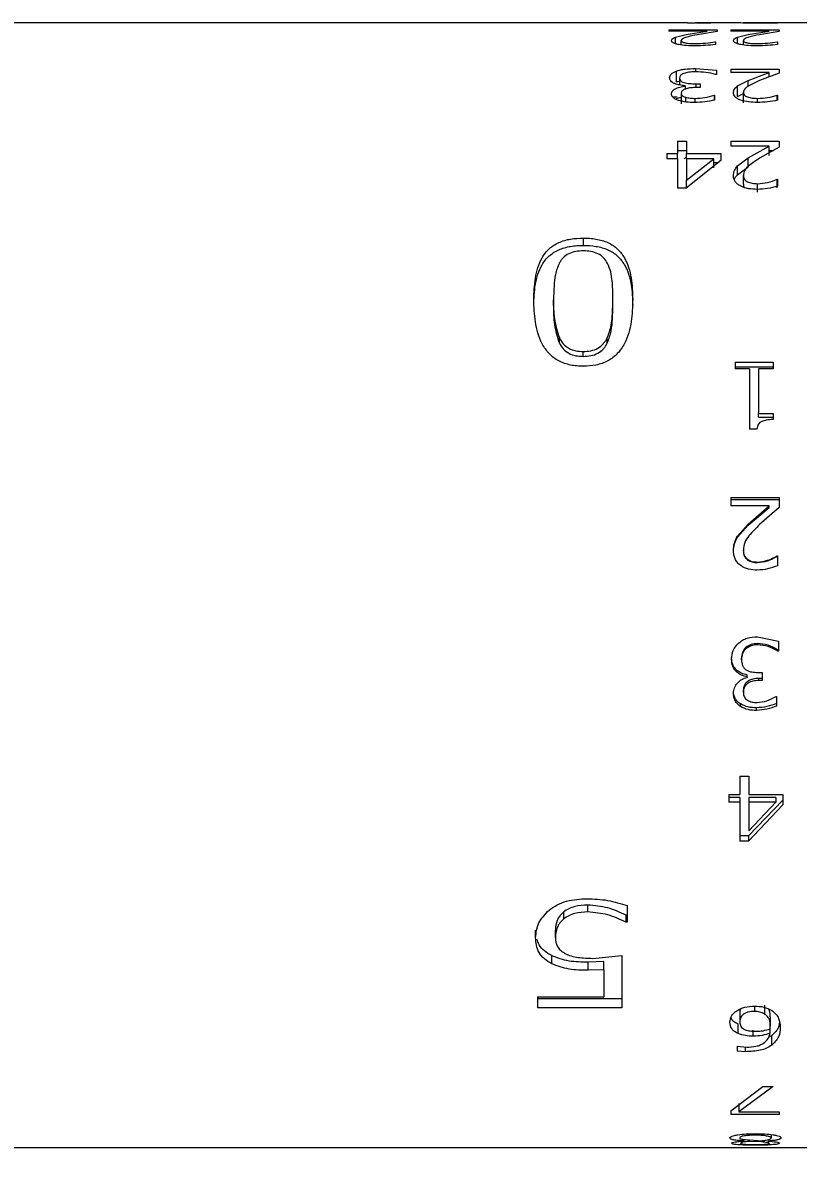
# Model space of a CAD drawing. Header units: inches. Extents: x 0.1 to 10.9, y 0 to 8.5.
# Drawn here: x 8.4723 to 8.7342, y 2.5243 to 2.909 of the extents above; entities that cross this region are included whole.
import ezdxf

# ---------------------------------------------------------------- set-up
doc = ezdxf.new("R2010")
doc.units = ezdxf.units.IN
doc.header["$MEASUREMENT"] = 0
doc.styles.add('SLDTEXTSTYLE0', font='TXT', dxfattribs={"width": 0.75})
doc.dimstyles.new('SLDDIMSTYLE5', dxfattribs={"dimtxt": 0.083333, "dimasz": 0.125, "dimexe": 0, "dimexo": 0.0625, "dimgap": 0.020833, "dimtad": 0, "dimtih": 1, "dimtoh": 1, "dimlfac": 1.25, "dimrnd": 1e-09, "dimzin": 12, "dimdsep": 46, "dimtxsty": 'SLDTEXTSTYLE0', "dimsah": 1, "dimcen": 0, "dimadec": 0, "dimazin": 3, "dimtfac": 1, "dimtofl": 0, "dimtmove": 0, "dimatfit": 3, "dimfxl": 1, "dimfrac": 2, "dimtolj": 1, "dimtzin": 12, "dimarcsym": 0})

# ---------------------------------------------------------------- blocks, each defined once
blk = doc.blocks.new('_D_12')
at = {"color": 7, "linetype": 'Continuous', "lineweight": 0}
for p, q in [((9.74816, 2.64268), (9.24561, 2.14012)), ((9.24561, 2.14012), (9.09561, 2.14012))]:
    blk.add_line(p, q, dxfattribs=at)
blk.add_solid([(9.74816, 2.64268), (9.64563, 2.56843), (9.67392, 2.54015)], dxfattribs=at)
at = {"color": 7, "linetype": 'Continuous', "lineweight": 0, "char_height": 0.0833333, "attachment_point": 1, "style": 'SLDTEXTSTYLE0'}
for s, insert in [('LOCKING SCREW', (8.1774, 2.18131, 0.00315)), ('1/16in [1.5mm] HEX', (8.06752, 2.0489, 0.00315))]:
    blk.add_mtext(s, dxfattribs=dict(at, insert=insert))

msp = doc.modelspace()

# ---------------------------------------------------------------- linework, layer by layer
at = {"color": 7, "linetype": 'Continuous', "lineweight": 0}
for p, q in [((8.6968, 2.909), (8.40405, 2.909)), ((8.6968, 2.909), (8.6968, 2.90889)), ((8.69926, 2.90889), (8.6968, 2.90889)), ((8.71233, 2.909), (8.69984, 2.909)), ((8.69984, 2.909), (8.7047, 2.909)), ((8.69984, 2.909), (8.69984, 2.909)), ((8.7047, 2.909), (8.7047, 2.90898)), ((8.74005, 2.909), (8.71562, 2.909)), ((8.72702, 2.90899), (8.72718, 2.90899)), ((8.72718, 2.90899), (8.72718, 2.90892)), ((8.69043, 2.90663), (8.70683, 2.90663)), ((8.69043, 2.90663), (8.69043, 2.90618)), ((8.70344, 2.90618), (8.69043, 2.90618)), ((8.69273, 2.90412), (8.69632, 2.90501)), ((8.69273, 2.9019), (8.69273, 2.90412)), ((8.69632, 2.90501), (8.70344, 2.90618)), ((8.70683, 2.90608), (8.70016, 2.90497)), ((8.70683, 2.90663), (8.70683, 2.90608)), ((8.71139, 2.90663), (8.72779, 2.90663)), ((8.71139, 2.90663), (8.71139, 2.90618)), ((8.7244, 2.90618), (8.71139, 2.90618)), ((8.71369, 2.90412), (8.71728, 2.90501)), ((8.71369, 2.9019), (8.71369, 2.90412)), ((8.71728, 2.90501), (8.7244, 2.90618)), ((8.72779, 2.90608), (8.72112, 2.90497)), ((8.72779, 2.90663), (8.72779, 2.90608)), ((8.69468, 2.90152), (8.69468, 2.903)), ((8.70606, 2.90252), (8.70622, 2.90252)), ((8.70622, 2.90252), (8.70622, 2.90162)), ((8.71564, 2.90152), (8.71564, 2.903)), ((8.72702, 2.90252), (8.72718, 2.90252)), ((8.72718, 2.90252), (8.72718, 2.90162)), ((8.693, 2.89266), (8.693, 2.889)), ((8.69943, 2.89354), (8.70653, 2.89294)), ((8.69943, 2.89354), (8.69943, 2.8924)), ((8.70653, 2.89294), (8.70653, 2.89157)), ((8.71139, 2.8933), (8.72779, 2.8933)), ((8.71139, 2.8933), (8.71139, 2.8922)), ((8.72779, 2.8933), (8.72779, 2.89195)), ((8.693, 2.889), (8.69432, 2.88939)), ((8.69407, 2.89031), (8.69407, 2.88799)), ((8.70653, 2.89157), (8.70628, 2.89157)), ((8.7244, 2.8922), (8.71139, 2.8922)), ((8.71369, 2.88766), (8.71728, 2.88953)), ((8.71728, 2.88953), (8.7244, 2.8922)), ((8.72779, 2.89195), (8.72112, 2.88944)), ((8.7244, 2.89067), (8.7244, 2.8922)), ((8.69468, 2.88516), (8.69468, 2.88166)), ((8.69596, 2.88772), (8.69596, 2.88761)), ((8.69596, 2.88761), (8.69596, 2.88645)), ((8.69961, 2.88839), (8.70106, 2.88839)), ((8.69961, 2.88839), (8.69961, 2.88711)), ((8.70106, 2.88713), (8.69995, 2.88713)), ((8.70106, 2.88839), (8.70106, 2.88713)), ((8.71369, 2.88411), (8.71369, 2.88766)), ((8.71369, 2.88411), (8.71594, 2.88526)), ((8.71564, 2.88193), (8.71564, 2.88544)), ((8.69175, 2.88399), (8.69328, 2.88399)), ((8.69607, 2.88384), (8.69607, 2.88227)), ((8.69931, 2.88346), (8.69931, 2.88213)), ((8.70576, 2.88452), (8.70592, 2.88452)), ((8.70576, 2.88452), (8.70576, 2.88282)), ((8.70592, 2.88452), (8.70592, 2.88285)), ((8.7204, 2.88211), (8.7204, 2.88346)), ((8.72702, 2.88452), (8.72718, 2.88452)), ((8.72702, 2.88281), (8.72702, 2.88452)), ((8.72718, 2.88452), (8.72718, 2.88284)), ((8.69346, 2.86902), (8.6965, 2.86902)), ((8.69346, 2.86902), (8.69346, 2.86483)), ((8.69346, 2.86586), (8.6965, 2.86586)), ((8.6965, 2.86902), (8.6965, 2.86483)), ((8.71139, 2.86902), (8.72779, 2.86902)), ((8.71139, 2.86902), (8.71139, 2.86733)), ((8.7244, 2.86733), (8.71139, 2.86733)), ((8.71728, 2.86333), (8.7244, 2.86733)), ((8.72779, 2.86695), (8.72112, 2.86321)), ((8.7244, 2.8642), (8.7244, 2.86733)), ((8.7244, 2.86586), (8.72586, 2.86586)), ((8.72779, 2.86902), (8.72779, 2.86695)), ((8.68982, 2.86483), (8.69346, 2.86483)), ((8.68982, 2.86483), (8.68982, 2.86306)), ((8.69346, 2.86306), (8.68982, 2.86306)), ((8.69346, 2.86306), (8.69346, 2.86483)), ((8.69346, 2.86306), (8.69346, 2.85314)), ((8.69567, 2.86317), (8.6965, 2.86363)), ((8.70805, 2.86241), (8.69637, 2.85314)), ((8.6965, 2.86483), (8.70805, 2.86483)), ((8.6965, 2.86306), (8.6965, 2.86483)), ((8.6965, 2.85586), (8.70569, 2.86306)), ((8.70569, 2.86306), (8.6965, 2.86306)), ((8.6965, 2.86306), (8.6965, 2.85586)), ((8.70569, 2.86003), (8.70569, 2.86306)), ((8.70805, 2.86483), (8.70805, 2.86241)), ((8.71369, 2.86061), (8.71728, 2.86333)), ((8.71728, 2.8603), (8.71728, 2.86333)), ((8.70569, 2.86176), (8.70722, 2.86176)), ((8.71369, 2.85763), (8.71369, 2.86061)), ((8.71369, 2.85763), (8.71728, 2.8603)), ((8.6965, 2.85297), (8.6965, 2.85586)), ((8.71564, 2.85451), (8.71564, 2.85742)), ((8.7204, 2.85178), (8.7204, 2.85463)), ((8.72702, 2.85612), (8.72718, 2.85612)), ((8.72702, 2.85323), (8.72702, 2.85612)), ((8.72718, 2.85612), (8.72718, 2.85376)), ((8.69637, 2.85314), (8.69346, 2.85314)), ((8.66158, 2.83627), (8.66158, 2.8338)), ((8.65155, 2.8134), (8.65155, 2.81543)), ((8.6716, 2.81345), (8.6716, 2.81548)), ((8.65351, 2.80074), (8.65351, 2.8025)), ((8.6697, 2.80079), (8.6697, 2.80255)), ((8.66158, 2.79629), (8.66158, 2.79796)), ((8.71291, 2.7943), (8.72567, 2.7943)), ((8.71291, 2.7943), (8.71291, 2.79206)), ((8.71291, 2.79271), (8.72567, 2.79271)), ((8.72567, 2.7943), (8.72567, 2.79206)), ((8.71777, 2.79206), (8.71291, 2.79206)), ((8.71777, 2.79206), (8.71777, 2.77172)), ((8.7208, 2.79206), (8.7208, 2.77695)), ((8.72567, 2.79206), (8.7208, 2.79206)), ((8.7208, 2.77695), (8.72567, 2.77695)), ((8.7208, 2.77573), (8.7208, 2.77695)), ((8.7208, 2.77573), (8.72567, 2.77573)), ((8.72567, 2.77695), (8.72567, 2.77492)), ((8.72022, 2.77172), (8.71777, 2.77172)), ((8.71139, 2.74855), (8.72779, 2.74855)), ((8.71139, 2.74855), (8.71139, 2.74584)), ((8.71139, 2.74793), (8.72779, 2.74793)), ((8.72779, 2.74855), (8.72779, 2.74524)), ((8.7244, 2.74584), (8.71139, 2.74584)), ((8.71728, 2.73963), (8.7244, 2.74584)), ((8.71728, 2.7392), (8.7244, 2.74528)), ((8.72779, 2.74524), (8.72112, 2.73944)), ((8.7244, 2.74528), (8.7244, 2.74584)), ((8.71369, 2.73552), (8.71728, 2.73963)), ((8.71369, 2.73517), (8.71728, 2.7392)), ((8.71728, 2.7392), (8.71728, 2.73963)), ((8.71369, 2.73517), (8.71369, 2.73552)), ((8.71564, 2.73056), (8.71564, 2.73081)), ((8.72702, 2.72892), (8.72718, 2.72892)), ((8.72702, 2.72871), (8.72702, 2.72892)), ((8.72702, 2.72871), (8.72718, 2.72871)), ((8.72718, 2.72892), (8.72718, 2.72555)), ((8.7204, 2.72663), (8.7204, 2.72679)), ((8.72039, 2.70155), (8.72749, 2.70005)), ((8.71649, 2.6975), (8.71649, 2.69795)), ((8.72048, 2.69883), (8.72048, 2.69925)), ((8.72749, 2.69718), (8.72725, 2.69718)), ((8.72725, 2.69671), (8.72725, 2.69718)), ((8.72749, 2.69671), (8.72725, 2.69671)), ((8.72749, 2.70005), (8.72749, 2.69671)), ((8.71503, 2.69379), (8.71503, 2.69432)), ((8.71346, 2.68959), (8.71346, 2.6902)), ((8.71693, 2.68804), (8.71693, 2.6887)), ((8.72057, 2.68949), (8.72202, 2.68949)), ((8.72202, 2.68949), (8.72202, 2.68679)), ((8.71693, 2.68804), (8.71693, 2.68782)), ((8.72202, 2.68747), (8.72091, 2.68747)), ((8.72091, 2.68679), (8.72091, 2.68747)), ((8.72202, 2.68679), (8.72091, 2.68679)), ((8.71564, 2.68271), (8.71564, 2.68348)), ((8.72672, 2.68142), (8.72688, 2.68142)), ((8.72688, 2.68142), (8.72688, 2.67814)), ((8.71465, 2.67801), (8.71465, 2.67888)), ((8.72014, 2.67667), (8.72014, 2.67756)), ((8.71443, 2.65447), (8.71746, 2.65447)), ((8.71443, 2.65447), (8.71443, 2.64823)), ((8.71746, 2.65447), (8.71746, 2.64823)), ((8.71078, 2.64823), (8.71443, 2.64823)), ((8.71078, 2.64823), (8.71078, 2.6457)), ((8.71443, 2.64724), (8.71078, 2.64724)), ((8.71443, 2.64724), (8.71443, 2.6457)), ((8.71746, 2.64823), (8.72901, 2.64823)), ((8.72665, 2.64724), (8.71746, 2.64724)), ((8.71746, 2.64724), (8.71746, 2.6457)), ((8.72665, 2.64724), (8.72665, 2.6457)), ((8.72901, 2.64823), (8.72901, 2.64479)), ((8.71443, 2.6457), (8.71078, 2.6457)), ((8.71443, 2.6457), (8.71443, 2.63247)), ((8.72901, 2.64635), (8.71733, 2.6343)), ((8.72901, 2.64479), (8.71733, 2.63247)), ((8.72665, 2.6457), (8.71746, 2.6457)), ((8.71746, 2.63594), (8.72665, 2.6457)), ((8.71746, 2.6457), (8.71746, 2.63594)), ((8.71733, 2.6343), (8.71443, 2.6343)), ((8.71733, 2.63247), (8.71443, 2.63247)), ((8.71733, 2.6343), (8.71733, 2.63247)), ((8.65498, 2.6062), (8.65498, 2.60857)), ((8.66309, 2.60857), (8.66309, 2.61089)), ((8.67646, 2.61072), (8.67646, 2.60514)), ((8.67646, 2.60753), (8.67602, 2.60753)), ((8.67602, 2.60514), (8.67602, 2.60753)), ((8.67646, 2.60514), (8.67602, 2.60514)), ((8.64548, 2.59992), (8.64548, 2.60243)), ((8.65216, 2.59996), (8.65216, 2.60247)), ((8.65092, 2.59107), (8.65092, 2.59376)), ((8.66473, 2.5929), (8.67464, 2.59381)), ((8.67464, 2.59381), (8.67464, 2.5762)), ((8.66857, 2.59178), (8.66319, 2.5916)), ((8.66319, 2.58886), (8.66319, 2.5916)), ((8.66857, 2.58905), (8.66319, 2.58886)), ((8.66857, 2.58905), (8.66857, 2.59178)), ((8.66857, 2.58905), (8.66857, 2.57986)), ((8.64608, 2.57986), (8.66857, 2.57986)), ((8.64608, 2.57986), (8.64608, 2.5762)), ((8.67464, 2.5792), (8.64608, 2.5792)), ((8.67464, 2.5762), (8.64608, 2.5762)), ((8.71443, 2.5745), (8.71443, 2.5714)), ((8.71938, 2.57676), (8.71938, 2.57497)), ((8.72281, 2.57712), (8.72281, 2.57407)), ((8.71392, 2.56748), (8.71392, 2.57067)), ((8.72469, 2.56907), (8.72475, 2.57002)), ((8.72475, 2.57315), (8.72475, 2.57002)), ((8.71899, 2.56661), (8.71899, 2.5686)), ((8.72524, 2.56683), (8.72418, 2.56624)), ((8.72467, 2.56764), (8.72467, 2.56907)), ((8.72524, 2.56356), (8.72524, 2.56683)), ((8.71351, 2.56323), (8.71367, 2.56323)), ((8.71351, 2.56323), (8.71351, 2.56155)), ((8.71367, 2.56323), (8.71685, 2.56289)), ((8.7164, 2.56135), (8.71351, 2.56155)), ((8.71139, 2.54139), (8.72221, 2.54963)), ((8.72567, 2.54963), (8.71409, 2.54107)), ((8.72221, 2.54963), (8.72567, 2.54963)), ((8.71409, 2.5439), (8.71409, 2.54107)), ((8.71139, 2.54139), (8.71139, 2.54013)), ((8.72779, 2.54013), (8.71139, 2.54013)), ((8.71409, 2.54107), (8.72779, 2.54107)), ((8.72779, 2.54107), (8.72779, 2.54013)), ((8.7158, 2.53119), (8.7158, 2.53118)), ((8.7177, 2.53153), (8.72185, 2.53129)), ((8.72178, 2.53085), (8.71782, 2.53106)), ((8.72392, 2.53117), (8.72392, 2.53116)), ((8.72506, 2.53336), (8.72506, 2.53217)), ((8.40405, 2.529), (8.74005, 2.529))]:
    msp.add_line(p, q, dxfattribs=at)
at = {"color": 8, "linetype": 'Continuous', "lineweight": 0}
for p, q in [((8.71728, 2.88754), (8.71728, 2.88953)), ((8.7164, 2.56135), (8.7164, 2.56294))]:
    msp.add_line(p, q, dxfattribs=at)
at = {"color": 7, "linetype": 'Continuous', "lineweight": 0}
for points, knots in [([(8.70087, 2.90896), (8.70063, 2.90896), (8.70017, 2.90896), (8.69964, 2.90894), (8.69936, 2.90892), (8.69929, 2.9089), (8.69926, 2.90889)], [0, 0, 0, 0, 0.2697697, 0.4996988, 0.7214626, 1, 1, 1, 1]), ([(8.7047, 2.90898), (8.70393, 2.90898), (8.70262, 2.90898), (8.70139, 2.90897), (8.70087, 2.90896)], [0, 0, 0, 0, 0.586254, 1, 1, 1, 1]), ([(8.72032, 2.90887), (8.71933, 2.90888), (8.71737, 2.90888), (8.71506, 2.90891), (8.71362, 2.90895), (8.71283, 2.90897), (8.71237, 2.90899), (8.71232, 2.909), (8.7123, 2.909)], [0, 0, 0, 0, 0.2502252, 0.4994744, 0.6269322, 0.7496877, 0.8712984, 1, 1, 1, 1]), ([(8.71564, 2.909), (8.71569, 2.909), (8.71577, 2.90899), (8.71639, 2.90898), (8.71703, 2.90897), (8.7178, 2.90896), (8.71892, 2.90895), (8.71981, 2.90895), (8.7204, 2.90895)], [0, 0, 0, 0, 0.249421, 0.372272, 0.499385, 0.621869, 0.74984, 1, 1, 1, 1]), ([(8.72718, 2.90892), (8.72608, 2.90891), (8.72386, 2.90888), (8.7215, 2.90888), (8.72032, 2.90887)], [0, 0, 0, 0, 0.500032, 1, 1, 1, 1]), ([(8.7204, 2.90895), (8.72157, 2.90896), (8.72393, 2.90896), (8.72599, 2.90898), (8.72702, 2.90899)], [0, 0, 0, 0, 0.4997574, 1, 1, 1, 1]), ([(8.69134, 2.90297), (8.69139, 2.90318), (8.69148, 2.90361), (8.69232, 2.90395), (8.69273, 2.90412)], [0, 0, 0, 0, 0.499617, 1, 1, 1, 1]), ([(8.70016, 2.90497), (8.6989, 2.90471), (8.69703, 2.90432), (8.69496, 2.90365), (8.69477, 2.90322), (8.69468, 2.903)], [0, 0, 0, 0, 0.501076, 0.750863, 1, 1, 1, 1]), ([(8.7123, 2.90297), (8.71235, 2.90318), (8.71244, 2.90361), (8.71328, 2.90395), (8.71369, 2.90412)], [0, 0, 0, 0, 0.499617, 1, 1, 1, 1]), ([(8.72112, 2.90497), (8.71987, 2.90471), (8.71799, 2.90432), (8.71593, 2.90365), (8.71574, 2.90322), (8.71564, 2.903)], [0, 0, 0, 0, 0.501076, 0.750863, 1, 1, 1, 1]), ([(8.69935, 2.9012), (8.69837, 2.90121), (8.69641, 2.90124), (8.6941, 2.90153), (8.69265, 2.9019), (8.69187, 2.90223), (8.69141, 2.9026), (8.69136, 2.90285), (8.69134, 2.90297)], [0, 0, 0, 0, 0.250225, 0.499474, 0.626932, 0.749688, 0.871298, 1, 1, 1, 1]), ([(8.69468, 2.903), (8.69473, 2.90285), (8.6948, 2.90263), (8.69543, 2.90236), (8.69607, 2.9022), (8.69683, 2.90208), (8.69795, 2.90198), (8.69885, 2.90196), (8.69943, 2.90196)], [0, 0, 0, 0, 0.249421, 0.372272, 0.499385, 0.621869, 0.74984, 1, 1, 1, 1]), ([(8.70622, 2.90162), (8.70511, 2.9015), (8.7029, 2.90127), (8.70054, 2.90122), (8.69935, 2.9012)], [0, 0, 0, 0, 0.500032, 1, 1, 1, 1]), ([(8.69943, 2.90196), (8.70061, 2.90199), (8.70297, 2.90206), (8.70503, 2.90236), (8.70606, 2.90252)], [0, 0, 0, 0, 0.4997574, 1, 1, 1, 1]), ([(8.72032, 2.9012), (8.71933, 2.90121), (8.71737, 2.90124), (8.71506, 2.90153), (8.71362, 2.9019), (8.71283, 2.90223), (8.71237, 2.9026), (8.71232, 2.90285), (8.7123, 2.90297)], [0, 0, 0, 0, 0.250225, 0.499474, 0.626932, 0.749688, 0.871298, 1, 1, 1, 1]), ([(8.71564, 2.903), (8.71569, 2.90285), (8.71577, 2.90263), (8.71639, 2.90236), (8.71703, 2.9022), (8.7178, 2.90208), (8.71892, 2.90198), (8.71981, 2.90196), (8.7204, 2.90196)], [0, 0, 0, 0, 0.2494209, 0.3722717, 0.4993849, 0.6218691, 0.7498395, 1, 1, 1, 1]), ([(8.72718, 2.90162), (8.72608, 2.9015), (8.72386, 2.90127), (8.7215, 2.90122), (8.72032, 2.9012)], [0, 0, 0, 0, 0.500032, 1, 1, 1, 1]), ([(8.7204, 2.90196), (8.72157, 2.90199), (8.72393, 2.90206), (8.72599, 2.90236), (8.72702, 2.90252)], [0, 0, 0, 0, 0.499757, 1, 1, 1, 1]), ([(8.69073, 2.8904), (8.69082, 2.89083), (8.691, 2.89171), (8.69233, 2.89234), (8.693, 2.89266)], [0, 0, 0, 0, 0.50013, 1, 1, 1, 1]), ([(8.693, 2.89266), (8.69345, 2.89281), (8.69435, 2.8931), (8.69652, 2.89346), (8.69826, 2.89351), (8.69943, 2.89354)], [0, 0, 0, 0, 0.250187, 0.500448, 1, 1, 1, 1]), ([(8.6925, 2.88843), (8.69221, 2.88857), (8.69164, 2.88884), (8.69085, 2.8895), (8.69078, 2.89004), (8.69073, 2.8904)], [0, 0, 0, 0, 0.257452, 0.500796, 1, 1, 1, 1]), ([(8.69553, 2.89189), (8.69528, 2.89178), (8.69482, 2.89157), (8.69416, 2.89105), (8.69411, 2.89061), (8.69407, 2.89031)], [0, 0, 0, 0, 0.265543, 0.500692, 1, 1, 1, 1]), ([(8.69407, 2.89031), (8.69411, 2.89002), (8.69417, 2.88959), (8.69485, 2.88907), (8.69536, 2.88888), (8.69562, 2.88878)], [0, 0, 0, 0, 0.499616, 0.744062, 1, 1, 1, 1]), ([(8.69952, 2.89244), (8.69875, 2.89242), (8.6973, 2.89238), (8.69609, 2.89205), (8.69553, 2.89189)], [0, 0, 0, 0, 0.5311832, 1, 1, 1, 1]), ([(8.69562, 2.88878), (8.69592, 2.8887), (8.69652, 2.88855), (8.69788, 2.88842), (8.69892, 2.8884), (8.69961, 2.88839)], [0, 0, 0, 0, 0.252086, 0.499724, 1, 1, 1, 1]), ([(8.70628, 2.89157), (8.70522, 2.89181), (8.70311, 2.8923), (8.70071, 2.8924), (8.69952, 2.89244)], [0, 0, 0, 0, 0.506063, 1, 1, 1, 1]), ([(8.72112, 2.88944), (8.71987, 2.88889), (8.71799, 2.88808), (8.71593, 2.88671), (8.71574, 2.88586), (8.71564, 2.88544)], [0, 0, 0, 0, 0.5010759, 0.7508625, 1, 1, 1, 1]), ([(8.69134, 2.88502), (8.6914, 2.88534), (8.69153, 2.88596), (8.69263, 2.88674), (8.69411, 2.88734), (8.69535, 2.88752), (8.69596, 2.88761)], [0, 0, 0, 0, 0.249905, 0.499756, 0.750049, 1, 1, 1, 1]), ([(8.69369, 2.88278), (8.69333, 2.88292), (8.69263, 2.88319), (8.69186, 2.88375), (8.6914, 2.88437), (8.69136, 2.88481), (8.69134, 2.88502)], [0, 0, 0, 0, 0.253955, 0.499903, 0.749753, 1, 1, 1, 1]), ([(8.69596, 2.88772), (8.69531, 2.88779), (8.69406, 2.88793), (8.69301, 2.88827), (8.6925, 2.88843)], [0, 0, 0, 0, 0.518285, 1, 1, 1, 1]), ([(8.69995, 2.88713), (8.69927, 2.88711), (8.698, 2.88708), (8.6965, 2.8868), (8.69556, 2.88643), (8.69503, 2.88606), (8.69474, 2.88563), (8.6947, 2.88533), (8.69468, 2.88516)], [0, 0, 0, 0, 0.2707661, 0.4997277, 0.6270913, 0.7498323, 0.8648229, 1, 1, 1, 1]), ([(8.69468, 2.88516), (8.6947, 2.88502), (8.69474, 2.88477), (8.69499, 2.8844), (8.69544, 2.88409), (8.69585, 2.88393), (8.69607, 2.88384)], [0, 0, 0, 0, 0.269871, 0.50161, 0.734841, 1, 1, 1, 1]), ([(8.7123, 2.88539), (8.71235, 2.8858), (8.71244, 2.88662), (8.71328, 2.88732), (8.71369, 2.88766)], [0, 0, 0, 0, 0.4996171, 1, 1, 1, 1]), ([(8.72032, 2.88208), (8.71933, 2.8821), (8.71737, 2.88215), (8.71506, 2.88268), (8.71362, 2.88335), (8.71283, 2.88397), (8.71237, 2.88467), (8.71232, 2.88514), (8.7123, 2.88539)], [0, 0, 0, 0, 0.250225, 0.499474, 0.626932, 0.749688, 0.871298, 1, 1, 1, 1]), ([(8.71564, 2.88544), (8.71569, 2.88515), (8.71577, 2.88472), (8.71639, 2.88422), (8.71703, 2.88392), (8.7178, 2.88369), (8.71892, 2.8835), (8.71981, 2.88348), (8.7204, 2.88346)], [0, 0, 0, 0, 0.249421, 0.372272, 0.499385, 0.621869, 0.74984, 1, 1, 1, 1]), ([(8.69273, 2.8832), (8.69317, 2.88341), (8.69375, 2.88368), (8.69451, 2.88381), (8.69468, 2.88383)], [0, 0, 0, 0, 0.774808, 1, 1, 1, 1]), ([(8.69918, 2.88208), (8.69821, 2.88209), (8.69627, 2.88211), (8.69455, 2.88256), (8.69369, 2.88278)], [0, 0, 0, 0, 0.501032, 1, 1, 1, 1]), ([(8.69607, 2.88384), (8.69658, 2.88372), (8.6976, 2.88348), (8.69874, 2.88347), (8.69931, 2.88346)], [0, 0, 0, 0, 0.498896, 1, 1, 1, 1]), ([(8.70592, 2.88285), (8.70483, 2.88263), (8.70266, 2.8822), (8.70034, 2.88212), (8.69918, 2.88208)], [0, 0, 0, 0, 0.500065, 1, 1, 1, 1]), ([(8.69931, 2.88346), (8.70045, 2.88352), (8.70275, 2.88365), (8.70475, 2.88423), (8.70576, 2.88452)], [0, 0, 0, 0, 0.495996, 1, 1, 1, 1]), ([(8.72718, 2.88284), (8.72608, 2.88262), (8.72386, 2.8822), (8.7215, 2.88212), (8.72032, 2.88208)], [0, 0, 0, 0, 0.500032, 1, 1, 1, 1]), ([(8.7204, 2.88346), (8.72157, 2.88352), (8.72393, 2.88365), (8.72599, 2.88423), (8.72702, 2.88452)], [0, 0, 0, 0, 0.499757, 1, 1, 1, 1]), ([(8.72112, 2.86321), (8.71987, 2.86241), (8.71799, 2.8612), (8.71593, 2.85923), (8.71574, 2.85802), (8.71564, 2.85742)], [0, 0, 0, 0, 0.501076, 0.750863, 1, 1, 1, 1]), ([(8.7123, 2.85735), (8.71235, 2.85793), (8.71244, 2.8591), (8.71328, 2.86011), (8.71369, 2.86061)], [0, 0, 0, 0, 0.499617, 1, 1, 1, 1]), ([(8.72032, 2.85271), (8.71933, 2.85274), (8.71737, 2.85281), (8.71506, 2.85354), (8.71362, 2.85448), (8.71283, 2.85535), (8.71237, 2.85633), (8.71232, 2.857), (8.7123, 2.85735)], [0, 0, 0, 0, 0.250225, 0.499474, 0.626932, 0.749688, 0.871298, 1, 1, 1, 1]), ([(8.71261, 2.85596), (8.71261, 2.85601), (8.71273, 2.85663), (8.71323, 2.85715), (8.71369, 2.85763)], [0, 0, 0, 0, 0.081521, 1, 1, 1, 1]), ([(8.71564, 2.85742), (8.71569, 2.85701), (8.71577, 2.8564), (8.71639, 2.8557), (8.71703, 2.85527), (8.7178, 2.85496), (8.71892, 2.85469), (8.71981, 2.85466), (8.7204, 2.85463)], [0, 0, 0, 0, 0.249421, 0.372272, 0.499385, 0.621869, 0.74984, 1, 1, 1, 1]), ([(8.71564, 2.85451), (8.71565, 2.8543), (8.71567, 2.85393), (8.71585, 2.85357), (8.71594, 2.85341)], [0, 0, 0, 0, 0.544265, 1, 1, 1, 1]), ([(8.7204, 2.85463), (8.72157, 2.85472), (8.72393, 2.85489), (8.72599, 2.85571), (8.72702, 2.85612)], [0, 0, 0, 0, 0.499757, 1, 1, 1, 1]), ([(8.72718, 2.85376), (8.72608, 2.85347), (8.72386, 2.85288), (8.7215, 2.85276), (8.72032, 2.85271)], [0, 0, 0, 0, 0.500032, 1, 1, 1, 1]), ([(8.64487, 2.81543), (8.64495, 2.81789), (8.64511, 2.82279), (8.6468, 2.82868), (8.64983, 2.83268), (8.65321, 2.83489), (8.65726, 2.8361), (8.66014, 2.83621), (8.66158, 2.83627)], [0, 0, 0, 0, 0.250488, 0.500302, 0.629631, 0.750037, 0.874893, 1, 1, 1, 1]), ([(8.66158, 2.83627), (8.6623, 2.83626), (8.66373, 2.83623), (8.66657, 2.83587), (8.66999, 2.83491), (8.67336, 2.83268), (8.67633, 2.82867), (8.67804, 2.82283), (8.67821, 2.81794), (8.67829, 2.81548)], [0, 0, 0, 0, 0.062651, 0.125276, 0.250128, 0.374852, 0.499804, 0.749563, 1, 1, 1, 1]), ([(8.64487, 2.8134), (8.64495, 2.81581), (8.64511, 2.82061), (8.6468, 2.82639), (8.64984, 2.8303), (8.65322, 2.83246), (8.65658, 2.83341), (8.65942, 2.83376), (8.66086, 2.83379), (8.66158, 2.8338)], [0, 0, 0, 0, 0.24853, 0.496746, 0.625847, 0.74686, 0.873056, 0.9365, 1, 1, 1, 1]), ([(8.66158, 2.83192), (8.66073, 2.83189), (8.65902, 2.83182), (8.65659, 2.83107), (8.65499, 2.82989), (8.65402, 2.82875), (8.65366, 2.82811), (8.65348, 2.8278)], [0, 0, 0, 0, 0.250253, 0.499973, 0.749427, 0.874667, 1, 1, 1, 1]), ([(8.66158, 2.8338), (8.66301, 2.83374), (8.66588, 2.83363), (8.66998, 2.83247), (8.67335, 2.83029), (8.67633, 2.82637), (8.67804, 2.82065), (8.67821, 2.81585), (8.67829, 2.81345)], [0, 0, 0, 0, 0.126783, 0.25303, 0.378399, 0.503172, 0.751429, 1, 1, 1, 1]), ([(8.66974, 2.82771), (8.66936, 2.82834), (8.66858, 2.82961), (8.66663, 2.83106), (8.66417, 2.83183), (8.66244, 2.83189), (8.66158, 2.83192)], [0, 0, 0, 0, 0.250209, 0.499842, 0.749528, 1, 1, 1, 1]), ([(8.65348, 2.8278), (8.65297, 2.82652), (8.65197, 2.82401), (8.65165, 2.81981), (8.65159, 2.81695), (8.65155, 2.81543)], [0, 0, 0, 0, 0.3267108, 0.6435225, 1, 1, 1, 1]), ([(8.6716, 2.81548), (8.67159, 2.81663), (8.67157, 2.81875), (8.67138, 2.82185), (8.67099, 2.82485), (8.67016, 2.82676), (8.66974, 2.82771)], [0, 0, 0, 0, 0.272649, 0.500274, 0.750253, 1, 1, 1, 1]), ([(8.66158, 2.79295), (8.66086, 2.79297), (8.65943, 2.793), (8.65659, 2.79341), (8.65323, 2.79454), (8.64988, 2.7971), (8.64686, 2.80159), (8.64512, 2.80798), (8.64495, 2.81295), (8.64487, 2.81543)], [0, 0, 0, 0, 0.062656, 0.125283, 0.250134, 0.369792, 0.499748, 0.749555, 1, 1, 1, 1]), ([(8.65155, 2.81543), (8.65153, 2.81327), (8.6515, 2.80894), (8.65284, 2.80464), (8.65351, 2.8025)], [0, 0, 0, 0, 0.50116, 1, 1, 1, 1]), ([(8.65155, 2.8134), (8.65153, 2.81128), (8.6515, 2.80704), (8.65284, 2.80284), (8.65351, 2.80074)], [0, 0, 0, 0, 0.5008958, 1, 1, 1, 1]), ([(8.67829, 2.81548), (8.6782, 2.813), (8.67804, 2.80804), (8.67635, 2.80165), (8.67332, 2.79715), (8.66996, 2.79456), (8.66589, 2.79316), (8.66301, 2.79302), (8.66158, 2.79295)], [0, 0, 0, 0, 0.249347, 0.498929, 0.628792, 0.749703, 0.874971, 1, 1, 1, 1]), ([(8.6697, 2.80255), (8.6702, 2.80393), (8.67117, 2.80667), (8.67149, 2.81106), (8.67157, 2.81396), (8.6716, 2.81548)], [0, 0, 0, 0, 0.325357, 0.644826, 1, 1, 1, 1]), ([(8.6697, 2.80079), (8.6702, 2.80214), (8.67117, 2.80482), (8.67149, 2.80913), (8.67157, 2.81196), (8.6716, 2.81345)], [0, 0, 0, 0, 0.325668, 0.645021, 1, 1, 1, 1]), ([(8.65351, 2.8025), (8.6539, 2.80182), (8.65469, 2.80047), (8.65663, 2.79891), (8.65904, 2.79806), (8.66073, 2.79799), (8.66158, 2.79796)], [0, 0, 0, 0, 0.250242, 0.499923, 0.749657, 1, 1, 1, 1]), ([(8.65351, 2.80074), (8.6539, 2.80007), (8.65469, 2.79874), (8.65664, 2.79722), (8.65904, 2.79639), (8.66073, 2.79633), (8.66158, 2.79629)], [0, 0, 0, 0, 0.248105, 0.497207, 0.747968, 1, 1, 1, 1]), ([(8.66158, 2.79796), (8.66243, 2.79799), (8.66414, 2.79806), (8.66656, 2.79893), (8.66817, 2.80025), (8.66914, 2.80151), (8.66952, 2.8022), (8.6697, 2.80255)], [0, 0, 0, 0, 0.250235, 0.499898, 0.749422, 0.874667, 1, 1, 1, 1]), ([(8.66158, 2.79629), (8.66243, 2.79633), (8.66413, 2.7964), (8.66656, 2.79725), (8.66817, 2.79853), (8.66914, 2.79977), (8.66952, 2.80045), (8.6697, 2.80079)], [0, 0, 0, 0, 0.251925, 0.5026, 0.751548, 0.87588, 1, 1, 1, 1]), ([(8.72183, 2.77429), (8.72159, 2.77413), (8.72114, 2.77384), (8.72061, 2.77326), (8.72032, 2.77253), (8.72026, 2.77201), (8.72022, 2.77172)], [0, 0, 0, 0, 0.26977, 0.499699, 0.721463, 1, 1, 1, 1]), ([(8.72567, 2.77492), (8.7249, 2.7749), (8.72359, 2.77486), (8.72235, 2.77446), (8.72183, 2.77429)], [0, 0, 0, 0, 0.586254, 1, 1, 1, 1]), ([(8.72112, 2.73944), (8.71987, 2.73822), (8.71799, 2.73639), (8.71593, 2.73345), (8.71574, 2.73169), (8.71564, 2.73081)], [0, 0, 0, 0, 0.501076, 0.750863, 1, 1, 1, 1]), ([(8.7123, 2.7307), (8.71235, 2.73156), (8.71244, 2.73327), (8.71328, 2.73477), (8.71369, 2.73552)], [0, 0, 0, 0, 0.499617, 1, 1, 1, 1]), ([(8.7123, 2.73046), (8.71235, 2.73129), (8.71246, 2.73297), (8.71328, 2.73444), (8.71369, 2.73517)], [0, 0, 0, 0, 0.499226, 1, 1, 1, 1]), ([(8.72032, 2.72406), (8.71933, 2.72411), (8.71737, 2.72421), (8.71506, 2.72523), (8.71362, 2.72658), (8.71283, 2.72782), (8.71237, 2.72922), (8.71232, 2.7302), (8.7123, 2.7307)], [0, 0, 0, 0, 0.250225, 0.499474, 0.626932, 0.749688, 0.871298, 1, 1, 1, 1]), ([(8.71564, 2.73081), (8.71569, 2.73021), (8.71577, 2.72933), (8.71639, 2.72831), (8.71703, 2.72771), (8.7178, 2.72725), (8.71892, 2.72687), (8.71981, 2.72682), (8.7204, 2.72679)], [0, 0, 0, 0, 0.249421, 0.372272, 0.499385, 0.621869, 0.74984, 1, 1, 1, 1]), ([(8.71564, 2.73056), (8.71566, 2.73026), (8.71569, 2.72969), (8.71593, 2.72886), (8.71639, 2.72812), (8.71703, 2.72752), (8.7178, 2.72708), (8.71892, 2.7267), (8.71981, 2.72666), (8.7204, 2.72663)], [0, 0, 0, 0, 0.126623, 0.247579, 0.369496, 0.496368, 0.61913, 0.747881, 1, 1, 1, 1]), ([(8.7204, 2.72679), (8.72157, 2.72691), (8.72393, 2.72716), (8.72599, 2.72833), (8.72702, 2.72892)], [0, 0, 0, 0, 0.499757, 1, 1, 1, 1]), ([(8.7204, 2.72663), (8.72157, 2.72675), (8.72392, 2.72699), (8.72599, 2.72813), (8.72702, 2.72871)], [0, 0, 0, 0, 0.500594, 1, 1, 1, 1]), ([(8.72718, 2.72555), (8.72608, 2.72513), (8.72386, 2.7243), (8.7215, 2.72414), (8.72032, 2.72406)], [0, 0, 0, 0, 0.500032, 1, 1, 1, 1]), ([(8.71396, 2.69935), (8.71441, 2.69972), (8.71531, 2.70045), (8.71748, 2.70135), (8.71922, 2.70147), (8.72039, 2.70155)], [0, 0, 0, 0, 0.250187, 0.500448, 1, 1, 1, 1]), ([(8.71169, 2.69399), (8.71178, 2.695), (8.71196, 2.69703), (8.71329, 2.69858), (8.71396, 2.69935)], [0, 0, 0, 0, 0.50013, 1, 1, 1, 1]), ([(8.71649, 2.69795), (8.71624, 2.69769), (8.71578, 2.69719), (8.71512, 2.69599), (8.71507, 2.695), (8.71503, 2.69432)], [0, 0, 0, 0, 0.266889, 0.502285, 1, 1, 1, 1]), ([(8.71649, 2.6975), (8.71624, 2.69723), (8.71578, 2.69672), (8.71512, 2.6955), (8.71507, 2.69448), (8.71503, 2.69379)], [0, 0, 0, 0, 0.265543, 0.500692, 1, 1, 1, 1]), ([(8.72048, 2.69925), (8.71971, 2.6992), (8.71827, 2.69911), (8.71706, 2.69832), (8.71649, 2.69795)], [0, 0, 0, 0, 0.531705, 1, 1, 1, 1]), ([(8.72048, 2.69883), (8.71971, 2.69877), (8.71826, 2.69868), (8.71705, 2.69787), (8.71649, 2.6975)], [0, 0, 0, 0, 0.531183, 1, 1, 1, 1]), ([(8.72725, 2.69718), (8.72618, 2.69776), (8.72406, 2.69891), (8.72167, 2.69914), (8.72048, 2.69925)], [0, 0, 0, 0, 0.50525, 1, 1, 1, 1]), ([(8.72725, 2.69671), (8.72618, 2.69731), (8.72407, 2.69848), (8.72167, 2.69871), (8.72048, 2.69883)], [0, 0, 0, 0, 0.506063, 1, 1, 1, 1]), ([(8.71346, 2.6902), (8.71317, 2.6905), (8.71261, 2.69108), (8.71181, 2.6925), (8.71174, 2.69371), (8.71169, 2.69451)], [0, 0, 0, 0, 0.258809, 0.502425, 1, 1, 1, 1]), ([(8.71346, 2.68959), (8.71317, 2.68989), (8.71261, 2.69048), (8.71181, 2.69194), (8.71174, 2.69316), (8.71169, 2.69399)], [0, 0, 0, 0, 0.257452, 0.500796, 1, 1, 1, 1]), ([(8.71503, 2.69379), (8.71507, 2.69313), (8.71513, 2.69214), (8.71582, 2.69099), (8.71632, 2.69057), (8.71658, 2.69035)], [0, 0, 0, 0, 0.499616, 0.744062, 1, 1, 1, 1]), ([(8.71693, 2.6887), (8.71628, 2.68884), (8.71502, 2.68913), (8.71397, 2.68986), (8.71346, 2.6902)], [0, 0, 0, 0, 0.519282, 1, 1, 1, 1]), ([(8.71693, 2.68804), (8.71628, 2.6882), (8.71502, 2.68849), (8.71397, 2.68923), (8.71346, 2.68959)], [0, 0, 0, 0, 0.518285, 1, 1, 1, 1]), ([(8.71658, 2.69035), (8.71688, 2.69018), (8.71749, 2.68985), (8.71885, 2.68955), (8.71988, 2.68951), (8.72057, 2.68949)], [0, 0, 0, 0, 0.252086, 0.499724, 1, 1, 1, 1]), ([(8.7123, 2.68243), (8.71236, 2.68307), (8.71249, 2.68434), (8.71359, 2.68597), (8.71507, 2.68723), (8.71631, 2.68762), (8.71693, 2.68782)], [0, 0, 0, 0, 0.249905, 0.499756, 0.750049, 1, 1, 1, 1]), ([(8.72091, 2.68747), (8.72023, 2.68743), (8.71897, 2.68736), (8.71747, 2.68678), (8.71652, 2.68603), (8.716, 2.68529), (8.7157, 2.68441), (8.71566, 2.6838), (8.71564, 2.68348)], [0, 0, 0, 0, 0.272457, 0.503314, 0.630643, 0.75269, 0.86648, 1, 1, 1, 1]), ([(8.72091, 2.68679), (8.72023, 2.68675), (8.71896, 2.68668), (8.71746, 2.68608), (8.71652, 2.68532), (8.716, 2.68456), (8.7157, 2.68367), (8.71566, 2.68305), (8.71564, 2.68271)], [0, 0, 0, 0, 0.270766, 0.499728, 0.627091, 0.749832, 0.864823, 1, 1, 1, 1]), ([(8.71465, 2.67888), (8.71429, 2.67914), (8.71359, 2.67966), (8.71282, 2.68071), (8.71236, 2.68192), (8.71232, 2.68278), (8.7123, 2.6832)], [0, 0, 0, 0, 0.2556853, 0.5020263, 0.7510919, 1, 1, 1, 1]), ([(8.71465, 2.67801), (8.71429, 2.67828), (8.71359, 2.67881), (8.71282, 2.67989), (8.71236, 2.68113), (8.71232, 2.682), (8.7123, 2.68243)], [0, 0, 0, 0, 0.253955, 0.499903, 0.749753, 1, 1, 1, 1]), ([(8.71564, 2.68271), (8.71566, 2.68243), (8.7157, 2.68192), (8.71595, 2.68119), (8.7164, 2.68057), (8.71681, 2.68025), (8.71703, 2.68008)], [0, 0, 0, 0, 0.2698708, 0.5016105, 0.734841, 1, 1, 1, 1]), ([(8.72027, 2.67934), (8.72141, 2.67946), (8.72371, 2.6797), (8.72571, 2.68084), (8.72672, 2.68142)], [0, 0, 0, 0, 0.495996, 1, 1, 1, 1]), ([(8.72014, 2.67756), (8.71917, 2.67758), (8.71724, 2.67762), (8.71551, 2.67846), (8.71465, 2.67888)], [0, 0, 0, 0, 0.501767, 1, 1, 1, 1]), ([(8.72014, 2.67667), (8.71917, 2.67669), (8.71724, 2.67673), (8.71551, 2.67759), (8.71465, 2.67801)], [0, 0, 0, 0, 0.5010319, 1, 1, 1, 1]), ([(8.71703, 2.68008), (8.71754, 2.67984), (8.71856, 2.67936), (8.7197, 2.67935), (8.72027, 2.67934)], [0, 0, 0, 0, 0.4988964, 1, 1, 1, 1]), ([(8.72688, 2.679), (8.7258, 2.6786), (8.72362, 2.67779), (8.7213, 2.67764), (8.72014, 2.67756)], [0, 0, 0, 0, 0.499621, 1, 1, 1, 1]), ([(8.72688, 2.67814), (8.7258, 2.67773), (8.72363, 2.67691), (8.72131, 2.67675), (8.72014, 2.67667)], [0, 0, 0, 0, 0.500065, 1, 1, 1, 1]), ([(8.65001, 2.6092), (8.6509, 2.60982), (8.65268, 2.61107), (8.65699, 2.61272), (8.66051, 2.61293), (8.66286, 2.61306)], [0, 0, 0, 0, 0.250276, 0.500633, 1, 1, 1, 1]), ([(8.66286, 2.61306), (8.6652, 2.61297), (8.66988, 2.61277), (8.67427, 2.6114), (8.67646, 2.61072)], [0, 0, 0, 0, 0.4996256, 1, 1, 1, 1]), ([(8.64548, 2.59992), (8.64567, 2.60162), (8.64605, 2.60501), (8.64869, 2.6078), (8.65001, 2.6092)], [0, 0, 0, 0, 0.500452, 1, 1, 1, 1]), ([(8.65498, 2.60857), (8.65451, 2.60814), (8.65358, 2.60729), (8.65239, 2.60523), (8.65225, 2.60357), (8.65216, 2.60247)], [0, 0, 0, 0, 0.251427, 0.501827, 1, 1, 1, 1]), ([(8.66309, 2.61089), (8.66161, 2.61081), (8.65939, 2.61068), (8.65666, 2.60972), (8.65554, 2.60895), (8.65498, 2.60857)], [0, 0, 0, 0, 0.500996, 0.751029, 1, 1, 1, 1]), ([(8.66309, 2.60857), (8.66161, 2.60848), (8.65939, 2.60835), (8.65665, 2.60737), (8.65554, 2.60659), (8.65498, 2.6062)], [0, 0, 0, 0, 0.4996545, 0.749803, 1, 1, 1, 1]), ([(8.67602, 2.60753), (8.67401, 2.60845), (8.66999, 2.61029), (8.66539, 2.61069), (8.66309, 2.61089)], [0, 0, 0, 0, 0.499658, 1, 1, 1, 1]), ([(8.67602, 2.60514), (8.67401, 2.60607), (8.67, 2.60795), (8.66539, 2.60836), (8.66309, 2.60857)], [0, 0, 0, 0, 0.500518, 1, 1, 1, 1]), ([(8.65498, 2.6062), (8.65451, 2.60576), (8.65358, 2.60489), (8.65239, 2.60277), (8.65225, 2.60109), (8.65216, 2.59996)], [0, 0, 0, 0, 0.250186, 0.500448, 1, 1, 1, 1]), ([(8.65092, 2.59107), (8.65004, 2.59159), (8.6483, 2.59264), (8.64652, 2.59483), (8.6456, 2.59732), (8.64552, 2.59905), (8.64548, 2.59992)], [0, 0, 0, 0, 0.249869, 0.499743, 0.749674, 1, 1, 1, 1]), ([(8.65092, 2.59376), (8.65005, 2.59427), (8.64832, 2.5953), (8.6466, 2.59728), (8.64614, 2.59874), (8.64594, 2.59938)], [0, 0, 0, 0, 0.360995, 0.719942, 1, 1, 1, 1]), ([(8.65216, 2.59996), (8.65226, 2.59892), (8.65242, 2.59735), (8.65381, 2.59556), (8.65484, 2.59491), (8.65536, 2.59459)], [0, 0, 0, 0, 0.499107, 0.749628, 1, 1, 1, 1]), ([(8.66319, 2.5916), (8.66103, 2.59162), (8.65671, 2.59165), (8.65284, 2.59306), (8.65092, 2.59376)], [0, 0, 0, 0, 0.502015, 1, 1, 1, 1]), ([(8.65536, 2.59459), (8.65605, 2.59426), (8.65744, 2.5936), (8.66065, 2.59302), (8.6631, 2.59295), (8.66473, 2.5929)], [0, 0, 0, 0, 0.249719, 0.499783, 1, 1, 1, 1]), ([(8.66319, 2.58886), (8.66102, 2.58888), (8.6567, 2.58892), (8.65284, 2.59035), (8.65092, 2.59107)], [0, 0, 0, 0, 0.501283, 1, 1, 1, 1]), ([(8.71108, 2.57132), (8.71117, 2.57202), (8.71131, 2.57308), (8.71234, 2.57436), (8.71339, 2.5752), (8.71468, 2.5759), (8.71664, 2.57659), (8.7183, 2.57669), (8.71941, 2.57676)], [0, 0, 0, 0, 0.249577, 0.374024, 0.50003, 0.626972, 0.75056, 1, 1, 1, 1]), ([(8.71471, 2.57586), (8.7147, 2.57584), (8.71443, 2.57541), (8.71443, 2.57495), (8.71443, 2.5745)], [0, 0, 0, 0, 0.045394, 1, 1, 1, 1]), ([(8.71938, 2.57497), (8.71867, 2.57493), (8.7176, 2.57487), (8.71635, 2.57442), (8.71558, 2.57395), (8.71501, 2.57338), (8.71451, 2.57252), (8.71446, 2.57184), (8.71443, 2.5714)], [0, 0, 0, 0, 0.248401, 0.375132, 0.49955, 0.620238, 0.749878, 1, 1, 1, 1]), ([(8.72281, 2.57407), (8.72231, 2.57433), (8.72131, 2.57486), (8.72002, 2.57493), (8.71938, 2.57497)], [0, 0, 0, 0, 0.499828, 1, 1, 1, 1]), ([(8.71941, 2.57676), (8.72049, 2.57672), (8.72265, 2.57662), (8.72435, 2.57575), (8.72521, 2.57532)], [0, 0, 0, 0, 0.500651, 1, 1, 1, 1]), ([(8.72475, 2.57002), (8.72472, 2.57073), (8.72467, 2.57181), (8.72391, 2.57322), (8.72317, 2.57379), (8.72281, 2.57407)], [0, 0, 0, 0, 0.50028, 0.754129, 1, 1, 1, 1]), ([(8.72475, 2.57315), (8.72476, 2.57386), (8.72477, 2.57476), (8.72422, 2.5756), (8.72411, 2.57577)], [0, 0, 0, 0, 0.792844, 1, 1, 1, 1]), ([(8.72521, 2.57532), (8.72572, 2.57491), (8.72676, 2.5741), (8.72789, 2.57213), (8.72801, 2.57062), (8.7281, 2.56961)], [0, 0, 0, 0, 0.2498, 0.500035, 1, 1, 1, 1]), ([(8.71392, 2.56748), (8.71346, 2.56771), (8.71255, 2.56817), (8.7113, 2.56944), (8.71117, 2.57057), (8.71108, 2.57132)], [0, 0, 0, 0, 0.2504692, 0.500878, 1, 1, 1, 1]), ([(8.71392, 2.57067), (8.71347, 2.57089), (8.71257, 2.57135), (8.71167, 2.57214), (8.71156, 2.57272), (8.71152, 2.57294)], [0, 0, 0, 0, 0.387201, 0.772088, 1, 1, 1, 1]), ([(8.71443, 2.5714), (8.71447, 2.57089), (8.71454, 2.57013), (8.71537, 2.56925), (8.71599, 2.56894), (8.7163, 2.56878)], [0, 0, 0, 0, 0.499384, 0.742438, 1, 1, 1, 1]), ([(8.7278, 2.57116), (8.72775, 2.57063), (8.7276, 2.56902), (8.72619, 2.56771), (8.72524, 2.56683)], [0, 0, 0, 0, 0.331605, 1, 1, 1, 1]), ([(8.7281, 2.56961), (8.72804, 2.5685), (8.72794, 2.56629), (8.72614, 2.56447), (8.72524, 2.56356)], [0, 0, 0, 0, 0.501248, 1, 1, 1, 1]), ([(8.71899, 2.56661), (8.71808, 2.56662), (8.71627, 2.56665), (8.7147, 2.5672), (8.71392, 2.56748)], [0, 0, 0, 0, 0.5008686, 1, 1, 1, 1]), ([(8.7163, 2.56878), (8.71685, 2.56861), (8.71795, 2.56827), (8.71917, 2.56826), (8.71979, 2.56826)], [0, 0, 0, 0, 0.498268, 1, 1, 1, 1]), ([(8.71685, 2.56289), (8.7179, 2.56294), (8.71947, 2.56301), (8.72132, 2.5636), (8.72287, 2.56441), (8.72421, 2.56577), (8.72452, 2.56701), (8.72467, 2.56764)], [0, 0, 0, 0, 0.249575, 0.373525, 0.500076, 0.749669, 1, 1, 1, 1]), ([(8.72467, 2.56764), (8.72379, 2.56733), (8.72203, 2.56673), (8.72, 2.56665), (8.71899, 2.56661)], [0, 0, 0, 0, 0.500374, 1, 1, 1, 1]), ([(8.71979, 2.56826), (8.72065, 2.56829), (8.72238, 2.56836), (8.72392, 2.56883), (8.72469, 2.56907)], [0, 0, 0, 0, 0.499823, 1, 1, 1, 1]), ([(8.72524, 2.56356), (8.72468, 2.56321), (8.72356, 2.56249), (8.7206, 2.56155), (8.71808, 2.56143), (8.7164, 2.56135)], [0, 0, 0, 0, 0.250452, 0.501032, 1, 1, 1, 1]), ([(8.71108, 2.5322), (8.71111, 2.5323), (8.71117, 2.5325), (8.71173, 2.53279), (8.71262, 2.53305), (8.71417, 2.53335), (8.71658, 2.53362), (8.71869, 2.53365), (8.71974, 2.53367)], [0, 0, 0, 0, 0.12518, 0.250283, 0.371959, 0.500628, 0.750026, 1, 1, 1, 1]), ([(8.7158, 2.53119), (8.71517, 2.53124), (8.71394, 2.53133), (8.71233, 2.53154), (8.71123, 2.53183), (8.71113, 2.53208), (8.71108, 2.5322)], [0, 0, 0, 0, 0.255215, 0.500917, 0.750097, 1, 1, 1, 1]), ([(8.71169, 2.53041), (8.71176, 2.53048), (8.7119, 2.53064), (8.71281, 2.53086), (8.71411, 2.53105), (8.71521, 2.53114), (8.7158, 2.53118)], [0, 0, 0, 0, 0.249712, 0.499813, 0.734591, 1, 1, 1, 1]), ([(8.71968, 2.53315), (8.71902, 2.53314), (8.71771, 2.53312), (8.71619, 2.53297), (8.71526, 2.53279), (8.71457, 2.53257), (8.71448, 2.53238), (8.71443, 2.53226)], [0, 0, 0, 0, 0.250453, 0.500024, 0.625381, 0.750556, 1, 1, 1, 1]), ([(8.71443, 2.53226), (8.71445, 2.53217), (8.71449, 2.53204), (8.71487, 2.53188), (8.71573, 2.53169), (8.71682, 2.5316), (8.7177, 2.53153)], [0, 0, 0, 0, 0.2502, 0.377926, 0.50064, 1, 1, 1, 1]), ([(8.71782, 2.53106), (8.71697, 2.53098), (8.71569, 2.53085), (8.71483, 2.5306), (8.71476, 2.53048), (8.71473, 2.53041)], [0, 0, 0, 0, 0.49917, 0.749335, 1, 1, 1, 1]), ([(8.72506, 2.53217), (8.72499, 2.5323), (8.72489, 2.53249), (8.72419, 2.53272), (8.7235, 2.53287), (8.72266, 2.533), (8.7214, 2.53312), (8.72037, 2.53314), (8.71968, 2.53315)], [0, 0, 0, 0, 0.249222, 0.372119, 0.499739, 0.62497, 0.750214, 1, 1, 1, 1]), ([(8.71974, 2.53367), (8.7208, 2.53366), (8.72291, 2.53363), (8.72537, 2.53337), (8.72691, 2.53307), (8.72778, 2.5328), (8.72831, 2.53251), (8.72837, 2.53231), (8.7284, 2.53221)], [0, 0, 0, 0, 0.250126, 0.499378, 0.62775, 0.749677, 0.874797, 1, 1, 1, 1]), ([(8.72185, 2.53129), (8.7223, 2.53133), (8.72321, 2.53142), (8.72424, 2.53163), (8.72495, 2.53188), (8.72502, 2.53207), (8.72506, 2.53217)], [0, 0, 0, 0, 0.250147, 0.500151, 0.749963, 1, 1, 1, 1]), ([(8.7284, 2.53221), (8.72834, 2.5321), (8.72821, 2.53186), (8.72729, 2.53157), (8.72584, 2.53133), (8.72459, 2.53123), (8.72392, 2.53117)], [0, 0, 0, 0, 0.243682, 0.477055, 0.722641, 1, 1, 1, 1]), ([(8.72392, 2.53116), (8.72494, 2.53107), (8.72648, 2.53094), (8.72768, 2.53065), (8.72775, 2.5305), (8.72779, 2.53043)], [0, 0, 0, 0, 0.499791, 0.749561, 1, 1, 1, 1]), ([(8.71974, 2.52976), (8.7188, 2.52976), (8.71691, 2.52977), (8.71466, 2.52986), (8.7132, 2.52997), (8.71234, 2.53009), (8.7118, 2.53023), (8.71173, 2.53035), (8.71169, 2.53041)], [0, 0, 0, 0, 0.250269, 0.499788, 0.628541, 0.750076, 0.868173, 1, 1, 1, 1]), ([(8.71473, 2.53041), (8.71475, 2.53038), (8.7148, 2.53031), (8.71511, 2.53021), (8.71563, 2.53014), (8.7165, 2.53006), (8.71787, 2.53), (8.71902, 2.53), (8.71964, 2.52999)], [0, 0, 0, 0, 0.133902, 0.249958, 0.370032, 0.50033, 0.731636, 1, 1, 1, 1]), ([(8.71964, 2.52999), (8.72024, 2.52999), (8.72136, 2.53), (8.72269, 2.53006), (8.72355, 2.53013), (8.72406, 2.5302), (8.72439, 2.53029), (8.72443, 2.53036), (8.72445, 2.53039)], [0, 0, 0, 0, 0.269444, 0.500228, 0.630596, 0.751741, 0.87203, 1, 1, 1, 1]), ([(8.72779, 2.53043), (8.72776, 2.53037), (8.7277, 2.53026), (8.72715, 2.53011), (8.72629, 2.52999), (8.72484, 2.52987), (8.7226, 2.52977), (8.7207, 2.52976), (8.71974, 2.52976)], [0, 0, 0, 0, 0.125077, 0.250085, 0.369564, 0.500407, 0.749882, 1, 1, 1, 1]), ([(8.72445, 2.53039), (8.72442, 2.53044), (8.72435, 2.53053), (8.7235, 2.53071), (8.72247, 2.53079), (8.72178, 2.53085)], [0, 0, 0, 0, 0.250291, 0.500423, 1, 1, 1, 1])]:
    msp.add_open_spline(points, degree=3, knots=knots, dxfattribs=at)

# ---------------------------------------------------------------- dimensions: what is measured, and where the dimension line sits
dim = msp.add_diameter_dim_2p(p1=(9.8144, 2.70892), p2=(9.74816, 2.64268), text='LOCKING SCREW\\P1/16in [1.5mm] HEX', dimstyle='SLDDIMSTYLE5', override={"dimpost": '<>'}, dxfattribs=at)
dim.commit()
dim.dimension.update_dxf_attribs({"geometry": '_D_12', "text_midpoint": (8.58156, 2.14012), "dimtype": 163})

doc.saveas('drawing.dxf')
